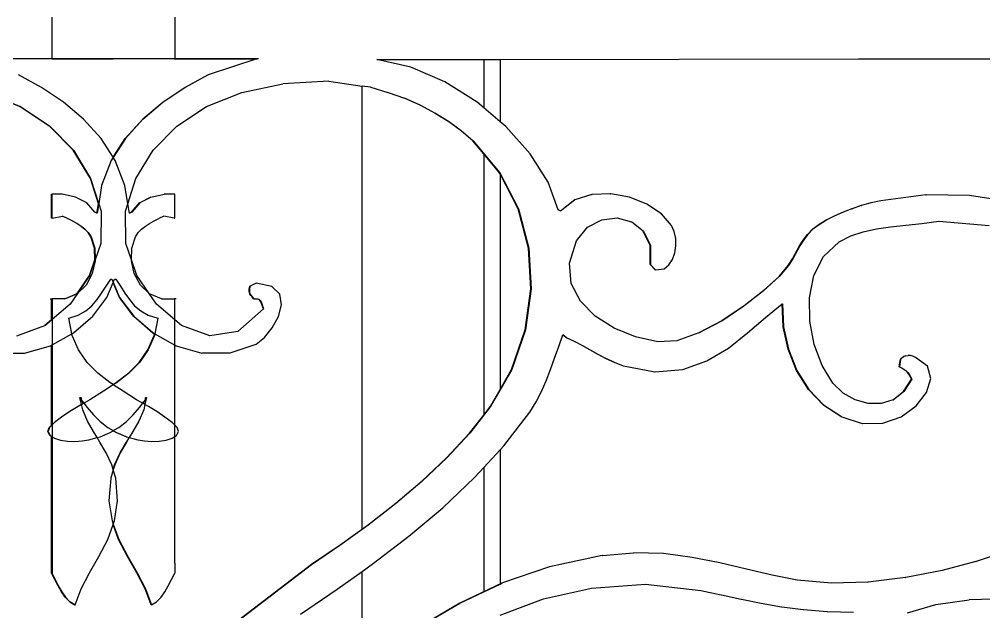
# Model space of a CAD drawing. Header units: inches. Extents: x 1397 to 20304, y -27267 to -746.
# Drawn here: x 3396.32 to 3415.73, y -9101.21 to -9089.3 of the extents above; entities that cross this region are included whole.
import ezdxf

# ---------------------------------------------------------------- set-up
doc = ezdxf.new("R2010")
doc.units = ezdxf.units.IN
doc.header["$LTSCALE"] = 17
doc.header["$MEASUREMENT"] = 0
doc.layers.add('OUTLINE', color=1, linetype='Continuous', lineweight=25)

# ---------------------------------------------------------------- blocks, each defined once
blk = doc.blocks.new('fddd')
for p, q in [((-501.996, -3265.049), (-501.996, -3264.215)), ((-499.529, -3264.215), (-499.529, -3265.049)), ((-503.692, -3265.045), (-502.011, -3265.049)), ((-502.011, -3265.055), (-503.66, -3265.055)), ((-502.011, -3265.049), (-502.011, -3265.055)), ((-501.996, -3265.049), (-502.011, -3265.049)), ((-501.996, -3265.055), (-502.011, -3265.055)), ((-501.996, -3265.055), (-501.996, -3265.049)), ((-501.996, -3265.049), (-500.77, -3265.052)), ((-501.996, -3265.055), (-500.77, -3265.052)), ((-499.543, -3265.055), (-501.996, -3265.055)), ((-500.77, -3265.052), (-499.529, -3265.049)), ((-499.543, -3265.055), (-500.77, -3265.052)), ((-499.543, -3265.055), (-499.529, -3265.055)), ((-499.529, -3265.049), (-497.848, -3265.045)), ((-499.529, -3265.049), (-499.529, -3265.055)), ((-499.529, -3265.055), (-497.88, -3265.055)), ((-497.88, -3265.055), (-498.86, -3265.376)), ((-497.88, -3265.055), (-497.875, -3265.055)), ((-497.875, -3265.055), (-497.848, -3265.045)), ((-497.848, -3265.045), (-497.843, -3265.045)), ((-495.462, -3265.065), (-493.313, -3265.063)), ((-494.777, -3265.217), (-495.462, -3265.065)), ((-493.313, -3265.063), (-493.313, -3266.037)), ((-493.313, -3265.063), (-492.984, -3265.063)), ((-492.984, -3265.063), (-485.774, -3265.055)), ((-492.984, -3265.063), (-492.984, -3266.317)), ((-485.774, -3265.055), (-475.927, -3265.045)), ((-485.774, -3265.055), (-475.93, -3265.055)), ((-494.095, -3265.513), (-494.777, -3265.217)), ((-502.215, -3265.627), (-502.676, -3265.376)), ((-499.325, -3265.627), (-498.864, -3265.376)), ((-498.86, -3265.376), (-499.321, -3265.627)), ((-498.864, -3265.376), (-498.86, -3265.376)), ((-501.772, -3265.922), (-502.215, -3265.627)), ((-499.768, -3265.922), (-499.325, -3265.627)), ((-499.321, -3265.627), (-499.764, -3265.922)), ((-499.325, -3265.627), (-499.321, -3265.627)), ((-498.182, -3265.729), (-497.358, -3265.555)), ((-496.429, -3265.501), (-497.358, -3265.555)), ((-496.429, -3265.501), (-495.762, -3265.6)), ((-495.762, -3274.515), (-495.762, -3265.6)), ((-495.591, -3265.625), (-495.762, -3265.6)), ((-495.591, -3265.625), (-495.586, -3265.625)), ((-495.586, -3265.625), (-495.242, -3265.727)), ((-493.447, -3265.924), (-494.095, -3265.513)), ((-502.645, -3266.014), (-503.358, -3265.729)), ((-503.353, -3265.729), (-502.64, -3266.014)), ((-498.895, -3266.014), (-498.182, -3265.729)), ((-495.242, -3265.727), (-495.237, -3265.727)), ((-495.237, -3265.727), (-494.909, -3265.847)), ((-494.909, -3265.847), (-494.904, -3265.847)), ((-494.593, -3265.986), (-494.909, -3265.847)), ((-494.904, -3265.847), (-494.588, -3265.986)), ((-502.048, -3266.404), (-502.645, -3266.014)), ((-502.64, -3266.014), (-502.645, -3266.014)), ((-502.64, -3266.014), (-502.043, -3266.404)), ((-501.364, -3266.265), (-501.772, -3265.922)), ((-500.176, -3266.265), (-499.768, -3265.922)), ((-499.764, -3265.922), (-500.171, -3266.265)), ((-499.768, -3265.922), (-499.764, -3265.922)), ((-499.492, -3266.404), (-498.895, -3266.014)), ((-494.593, -3265.986), (-494.588, -3265.986)), ((-494.296, -3266.143), (-494.593, -3265.986)), ((-494.588, -3265.986), (-494.291, -3266.143)), ((-493.313, -3266.037), (-493.447, -3265.924)), ((-492.984, -3266.317), (-493.313, -3266.037)), ((-494.019, -3266.315), (-494.296, -3266.143)), ((-494.296, -3266.143), (-494.291, -3266.143)), ((-494.291, -3266.143), (-494.014, -3266.315)), ((-501.574, -3266.889), (-502.048, -3266.404)), ((-502.043, -3266.404), (-502.048, -3266.404)), ((-502.043, -3266.404), (-501.569, -3266.889)), ((-501.01, -3266.657), (-501.364, -3266.265)), ((-500.53, -3266.657), (-500.176, -3266.265)), ((-500.171, -3266.265), (-500.525, -3266.657)), ((-500.176, -3266.265), (-500.171, -3266.265)), ((-499.966, -3266.889), (-499.492, -3266.404)), ((-494.019, -3266.315), (-494.014, -3266.315)), ((-493.764, -3266.502), (-494.019, -3266.315)), ((-494.014, -3266.315), (-493.759, -3266.502)), ((-492.865, -3266.417), (-492.984, -3266.317)), ((-492.378, -3266.964), (-492.865, -3266.417)), ((-493.764, -3266.502), (-493.759, -3266.502)), ((-493.533, -3266.704), (-493.764, -3266.502)), ((-493.759, -3266.502), (-493.528, -3266.704)), ((-500.77, -3267.033), (-501.01, -3266.657)), ((-500.77, -3267.033), (-500.53, -3266.657)), ((-500.525, -3266.657), (-500.768, -3267.037)), ((-500.53, -3266.657), (-500.525, -3266.657)), ((-493.533, -3266.704), (-493.528, -3266.704)), ((-493.313, -3266.966), (-493.533, -3266.704)), ((-493.528, -3266.704), (-492.99, -3267.346)), ((-501.229, -3267.461), (-501.574, -3266.889)), ((-501.569, -3266.889), (-501.574, -3266.889)), ((-501.569, -3266.889), (-501.224, -3267.461)), ((-500.311, -3267.461), (-499.966, -3266.889)), ((-493.313, -3266.966), (-493.313, -3272.217)), ((-492.995, -3267.346), (-493.313, -3266.966)), ((-492.019, -3267.533), (-492.378, -3266.964)), ((-500.808, -3267.101), (-501.003, -3267.6)), ((-500.768, -3267.037), (-500.808, -3267.101)), ((-500.768, -3267.037), (-500.77, -3267.033)), ((-500.727, -3267.101), (-500.768, -3267.037)), ((-500.532, -3267.6), (-500.727, -3267.101)), ((-492.995, -3267.346), (-492.99, -3267.346)), ((-492.984, -3267.367), (-492.995, -3267.346)), ((-492.99, -3267.346), (-492.616, -3268.073)), ((-492.984, -3267.367), (-492.984, -3271.704)), ((-492.621, -3268.073), (-492.984, -3267.367)), ((-501.066, -3267.967), (-501.229, -3267.461)), ((-501.224, -3267.461), (-501.229, -3267.461)), ((-501.224, -3267.461), (-501.065, -3267.957)), ((-500.474, -3267.967), (-500.311, -3267.461)), ((-491.817, -3268.093), (-492.019, -3267.533)), ((-502.011, -3267.774), (-501.996, -3267.774)), ((-502.011, -3268.257), (-502.011, -3267.774)), ((-501.794, -3267.777), (-501.996, -3267.774)), ((-501.996, -3268.255), (-501.996, -3267.774)), ((-501.526, -3267.832), (-501.794, -3267.777)), ((-501.003, -3267.6), (-501.061, -3267.967)), ((-500.474, -3267.967), (-500.532, -3267.6)), ((-500.009, -3267.832), (-499.746, -3267.777)), ((-499.742, -3267.777), (-499.746, -3267.777)), ((-499.543, -3267.774), (-499.742, -3267.777)), ((-499.529, -3267.774), (-499.543, -3267.774)), ((-499.529, -3268.257), (-499.529, -3267.774)), ((-491.139, -3267.78), (-491.481, -3267.891)), ((-491.139, -3267.78), (-491.134, -3267.78)), ((-490.762, -3267.767), (-491.134, -3267.78)), ((-490.762, -3267.767), (-490.757, -3267.767)), ((-490.379, -3267.837), (-490.757, -3267.767)), ((-484.416, -3267.788), (-485.32, -3267.907)), ((-484.416, -3267.788), (-484.411, -3267.788)), ((-483.536, -3267.803), (-484.411, -3267.788)), ((-501.301, -3267.949), (-501.526, -3267.832)), ((-501.141, -3268.135), (-501.301, -3267.949)), ((-501.096, -3268.154), (-501.066, -3267.967)), ((-501.061, -3267.967), (-501.091, -3268.155)), ((-501.066, -3267.967), (-501.065, -3267.957)), ((-501.065, -3267.957), (-501.061, -3267.967)), ((-501.061, -3267.967), (-501.014, -3268.114)), ((-500.521, -3268.114), (-500.474, -3267.967)), ((-500.444, -3268.154), (-500.474, -3267.967)), ((-500.399, -3268.135), (-500.239, -3267.949)), ((-500.234, -3267.949), (-500.394, -3268.135)), ((-500.239, -3267.949), (-500.014, -3267.832)), ((-500.234, -3267.949), (-500.239, -3267.949)), ((-500.009, -3267.832), (-500.234, -3267.949)), ((-500.009, -3267.832), (-500.014, -3267.832)), ((-491.771, -3268.113), (-491.485, -3267.891)), ((-491.481, -3267.891), (-491.768, -3268.114)), ((-491.485, -3267.891), (-491.481, -3267.891)), ((-490.03, -3267.976), (-490.379, -3267.837)), ((-489.739, -3268.17), (-490.03, -3267.976)), ((-485.523, -3267.952), (-485.711, -3268.006)), ((-485.523, -3267.952), (-485.518, -3267.952)), ((-485.325, -3267.907), (-485.518, -3267.952)), ((-485.325, -3267.907), (-485.32, -3267.907)), ((-482.713, -3267.933), (-483.536, -3267.803)), ((-501.096, -3268.154), (-501.141, -3268.135)), ((-501.091, -3268.155), (-501.096, -3268.154)), ((-501.014, -3268.114), (-501.017, -3268.765)), ((-500.518, -3268.765), (-500.521, -3268.114)), ((-500.444, -3268.154), (-500.399, -3268.135)), ((-500.394, -3268.135), (-500.444, -3268.155)), ((-500.444, -3268.155), (-500.444, -3268.154)), ((-500.394, -3268.135), (-500.399, -3268.135)), ((-492.411, -3268.859), (-492.621, -3268.073)), ((-492.621, -3268.073), (-492.616, -3268.073)), ((-492.616, -3268.073), (-492.406, -3268.859)), ((-491.771, -3268.113), (-491.817, -3268.093)), ((-491.768, -3268.114), (-491.771, -3268.113)), ((-489.536, -3268.404), (-489.739, -3268.17)), ((-486.256, -3268.212), (-486.084, -3268.136)), ((-486.079, -3268.136), (-486.251, -3268.212)), ((-486.084, -3268.136), (-486.079, -3268.136)), ((-485.904, -3268.067), (-486.079, -3268.136)), ((-485.904, -3268.067), (-485.899, -3268.067)), ((-485.716, -3268.006), (-485.899, -3268.067)), ((-485.716, -3268.006), (-485.711, -3268.006)), ((-501.996, -3268.255), (-502.011, -3268.257)), ((-501.996, -3268.255), (-501.789, -3268.218)), ((-501.69, -3268.265), (-501.789, -3268.218)), ((-501.789, -3268.218), (-501.786, -3268.218)), ((-501.786, -3268.218), (-501.685, -3268.265)), ((-501.593, -3268.312), (-501.69, -3268.265)), ((-501.69, -3268.265), (-501.685, -3268.265)), ((-501.685, -3268.265), (-501.588, -3268.312)), ((-501.593, -3268.312), (-501.588, -3268.312)), ((-501.502, -3268.362), (-501.593, -3268.312)), ((-501.588, -3268.312), (-501.497, -3268.362)), ((-501.418, -3268.416), (-501.502, -3268.362)), ((-501.502, -3268.362), (-501.497, -3268.362)), ((-501.497, -3268.362), (-501.413, -3268.416)), ((-500.122, -3268.416), (-500.038, -3268.362)), ((-500.038, -3268.362), (-499.947, -3268.312)), ((-499.947, -3268.312), (-499.85, -3268.265)), ((-499.749, -3268.218), (-499.85, -3268.265)), ((-499.543, -3268.255), (-499.749, -3268.218)), ((-499.543, -3268.255), (-499.529, -3268.257)), ((-491.225, -3268.441), (-490.939, -3268.289)), ((-490.939, -3268.289), (-490.63, -3268.254)), ((-490.63, -3268.254), (-490.341, -3268.332)), ((-490.341, -3268.332), (-490.336, -3268.332)), ((-490.104, -3268.518), (-490.341, -3268.332)), ((-490.336, -3268.332), (-490.099, -3268.518)), ((-486.565, -3268.384), (-486.416, -3268.294)), ((-486.412, -3268.294), (-486.56, -3268.384)), ((-486.416, -3268.294), (-486.256, -3268.212)), ((-486.416, -3268.294), (-486.412, -3268.294)), ((-486.251, -3268.212), (-486.412, -3268.294)), ((-486.256, -3268.212), (-486.251, -3268.212)), ((-484.822, -3268.398), (-484.498, -3268.364)), ((-484.498, -3268.364), (-484.155, -3268.321)), ((-484.155, -3268.321), (-483.143, -3268.404)), ((-501.418, -3268.416), (-501.413, -3268.416)), ((-501.342, -3268.477), (-501.418, -3268.416)), ((-501.413, -3268.416), (-501.337, -3268.477)), ((-501.342, -3268.477), (-501.337, -3268.477)), ((-501.275, -3268.549), (-501.342, -3268.477)), ((-501.337, -3268.477), (-501.271, -3268.549)), ((-501.275, -3268.549), (-501.271, -3268.549)), ((-501.22, -3268.632), (-501.275, -3268.549)), ((-501.271, -3268.549), (-501.215, -3268.632)), ((-500.32, -3268.632), (-500.264, -3268.549)), ((-500.264, -3268.549), (-500.198, -3268.477)), ((-500.198, -3268.477), (-500.122, -3268.416)), ((-491.445, -3268.715), (-491.225, -3268.441)), ((-490.104, -3268.518), (-490.099, -3268.518)), ((-489.964, -3268.806), (-490.104, -3268.518)), ((-490.099, -3268.518), (-489.96, -3268.806)), ((-489.48, -3268.529), (-489.536, -3268.404)), ((-489.449, -3268.669), (-489.48, -3268.529)), ((-486.797, -3268.586), (-486.694, -3268.481)), ((-486.689, -3268.481), (-486.792, -3268.586)), ((-486.694, -3268.481), (-486.565, -3268.384)), ((-486.694, -3268.481), (-486.689, -3268.481)), ((-486.56, -3268.384), (-486.689, -3268.481)), ((-486.565, -3268.384), (-486.56, -3268.384)), ((-485.929, -3268.615), (-485.678, -3268.53)), ((-485.678, -3268.53), (-485.41, -3268.471)), ((-485.41, -3268.471), (-485.125, -3268.43)), ((-485.125, -3268.43), (-484.822, -3268.398)), ((-501.143, -3268.862), (-501.22, -3268.632)), ((-501.22, -3268.632), (-501.215, -3268.632)), ((-501.215, -3268.632), (-501.138, -3268.862)), ((-500.397, -3268.862), (-500.32, -3268.632)), ((-491.588, -3269.164), (-491.445, -3268.715)), ((-489.445, -3268.815), (-489.449, -3268.669)), ((-486.956, -3268.816), (-486.882, -3268.698)), ((-486.877, -3268.698), (-486.951, -3268.816)), ((-486.882, -3268.698), (-486.797, -3268.586)), ((-486.882, -3268.698), (-486.877, -3268.698)), ((-486.792, -3268.586), (-486.877, -3268.698)), ((-486.797, -3268.586), (-486.792, -3268.586)), ((-486.476, -3269.029), (-486.163, -3268.736)), ((-486.163, -3268.736), (-485.929, -3268.615)), ((-501.143, -3268.862), (-501.138, -3268.862)), ((-501.136, -3269.094), (-501.143, -3268.862)), ((-501.138, -3268.862), (-501.132, -3269.081)), ((-501.017, -3268.765), (-501.131, -3269.094)), ((-500.404, -3269.094), (-500.518, -3268.765)), ((-500.404, -3269.094), (-500.397, -3268.862)), ((-492.411, -3268.859), (-492.406, -3268.859)), ((-492.363, -3269.678), (-492.411, -3268.859)), ((-492.406, -3268.859), (-492.358, -3269.678)), ((-489.964, -3268.806), (-489.96, -3268.806)), ((-489.962, -3269.192), (-489.964, -3268.806)), ((-489.96, -3268.806), (-489.957, -3269.192)), ((-489.466, -3268.957), (-489.445, -3268.815)), ((-487.1, -3269.074), (-486.956, -3268.816)), ((-486.951, -3268.816), (-487.095, -3269.074)), ((-486.956, -3268.816), (-486.951, -3268.816)), ((-501.247, -3269.414), (-501.136, -3269.094)), ((-501.136, -3269.107), (-501.243, -3269.414)), ((-501.131, -3269.117), (-501.19, -3269.372)), ((-501.136, -3269.094), (-501.132, -3269.081)), ((-501.136, -3269.107), (-501.136, -3269.094)), ((-501.131, -3269.094), (-501.136, -3269.107)), ((-501.132, -3269.081), (-501.131, -3269.094)), ((-501.131, -3269.094), (-501.131, -3269.117)), ((-500.404, -3269.117), (-500.404, -3269.094)), ((-500.293, -3269.414), (-500.404, -3269.094)), ((-500.345, -3269.372), (-500.404, -3269.117)), ((-489.585, -3269.197), (-489.512, -3269.088)), ((-489.512, -3269.088), (-489.466, -3268.957)), ((-487.185, -3269.213), (-487.1, -3269.074)), ((-487.095, -3269.074), (-487.18, -3269.213)), ((-487.1, -3269.074), (-487.095, -3269.074)), ((-486.671, -3269.414), (-486.476, -3269.029)), ((-491.551, -3269.569), (-491.588, -3269.164)), ((-489.962, -3269.192), (-489.957, -3269.192)), ((-489.863, -3269.296), (-489.962, -3269.192)), ((-489.957, -3269.192), (-489.858, -3269.296)), ((-489.863, -3269.296), (-489.858, -3269.296)), ((-489.858, -3269.296), (-489.685, -3269.275)), ((-489.685, -3269.275), (-489.585, -3269.197)), ((-487.371, -3269.431), (-487.185, -3269.213)), ((-487.18, -3269.213), (-487.366, -3269.431)), ((-487.185, -3269.213), (-487.18, -3269.213)), ((-501.492, -3269.77), (-501.247, -3269.414)), ((-501.243, -3269.414), (-501.477, -3269.756)), ((-501.19, -3269.372), (-501.313, -3269.602)), ((-501.243, -3269.414), (-501.247, -3269.414)), ((-500.914, -3269.626), (-500.819, -3269.483)), ((-500.819, -3269.483), (-500.794, -3269.483)), ((-500.794, -3269.483), (-500.768, -3269.546)), ((-500.768, -3269.546), (-500.741, -3269.483)), ((-500.741, -3269.483), (-500.717, -3269.483)), ((-500.717, -3269.483), (-500.622, -3269.626)), ((-500.222, -3269.602), (-500.345, -3269.372)), ((-500.048, -3269.77), (-500.293, -3269.414)), ((-487.68, -3269.714), (-487.371, -3269.431)), ((-487.366, -3269.431), (-487.676, -3269.714)), ((-487.371, -3269.431), (-487.366, -3269.431)), ((-486.759, -3269.859), (-486.671, -3269.414)), ((-501.313, -3269.602), (-501.487, -3269.77)), ((-501.002, -3269.765), (-500.914, -3269.626)), ((-500.895, -3269.853), (-500.77, -3269.552)), ((-500.77, -3269.552), (-500.768, -3269.546)), ((-500.645, -3269.853), (-500.77, -3269.552)), ((-500.768, -3269.546), (-500.641, -3269.853)), ((-500.622, -3269.626), (-500.533, -3269.765)), ((-500.048, -3269.77), (-500.222, -3269.602)), ((-498.034, -3269.721), (-498.031, -3269.68)), ((-498.029, -3269.755), (-498.034, -3269.721)), ((-498.034, -3269.721), (-498.029, -3269.721)), ((-498.031, -3269.68), (-498.021, -3269.628)), ((-498.031, -3269.68), (-498.026, -3269.68)), ((-498.026, -3269.68), (-498.029, -3269.721)), ((-498.029, -3269.721), (-498.024, -3269.755)), ((-498.016, -3269.628), (-498.026, -3269.68)), ((-498.021, -3269.628), (-497.897, -3269.566)), ((-498.021, -3269.628), (-498.016, -3269.628)), ((-497.894, -3269.566), (-498.016, -3269.628)), ((-497.897, -3269.566), (-497.894, -3269.566)), ((-497.894, -3269.566), (-497.892, -3269.566)), ((-497.577, -3269.634), (-497.892, -3269.566)), ((-497.417, -3269.789), (-497.577, -3269.634)), ((-492.477, -3270.501), (-492.363, -3269.678)), ((-492.358, -3269.678), (-492.472, -3270.501)), ((-492.363, -3269.678), (-492.358, -3269.678)), ((-491.367, -3269.925), (-491.551, -3269.569)), ((-488.077, -3270.024), (-487.68, -3269.714)), ((-487.676, -3269.714), (-488.072, -3270.024)), ((-487.68, -3269.714), (-487.676, -3269.714)), ((-502.038, -3269.877), (-502.034, -3269.877)), ((-502.034, -3269.877), (-502.011, -3269.877)), ((-502.011, -3269.877), (-501.996, -3269.877)), ((-502.011, -3270.301), (-502.011, -3269.877)), ((-501.996, -3269.877), (-501.997, -3270.288)), ((-501.742, -3269.88), (-501.996, -3269.877)), ((-501.742, -3269.88), (-501.501, -3269.78)), ((-501.738, -3269.88), (-501.742, -3269.88)), ((-501.499, -3269.78), (-501.738, -3269.88)), ((-501.487, -3269.77), (-501.636, -3269.989)), ((-501.501, -3269.78), (-501.492, -3269.77)), ((-501.501, -3269.78), (-501.499, -3269.78)), ((-501.499, -3269.78), (-501.496, -3269.78)), ((-501.487, -3269.77), (-501.496, -3269.78)), ((-501.496, -3269.78), (-501.492, -3269.77)), ((-501.492, -3269.77), (-501.477, -3269.756)), ((-501.477, -3269.756), (-501.487, -3269.77)), ((-501.196, -3270.018), (-501.093, -3269.897)), ((-501.178, -3270.226), (-500.895, -3269.853)), ((-501.093, -3269.897), (-501.002, -3269.765)), ((-500.645, -3269.853), (-500.641, -3269.853)), ((-500.362, -3270.226), (-500.645, -3269.853)), ((-500.641, -3269.853), (-500.357, -3270.226)), ((-500.533, -3269.765), (-500.442, -3269.897)), ((-500.442, -3269.897), (-500.339, -3270.018)), ((-500.039, -3269.78), (-500.048, -3269.77)), ((-499.899, -3269.989), (-500.048, -3269.77)), ((-499.798, -3269.88), (-500.039, -3269.78)), ((-499.798, -3269.88), (-499.543, -3269.877)), ((-499.529, -3269.877), (-499.543, -3269.877)), ((-499.506, -3269.877), (-499.529, -3269.877)), ((-499.529, -3270.301), (-499.529, -3269.877)), ((-499.502, -3269.877), (-499.506, -3269.877)), ((-498.018, -3269.785), (-498.029, -3269.755)), ((-498.029, -3269.755), (-498.024, -3269.755)), ((-498.024, -3269.755), (-498.013, -3269.785)), ((-498.018, -3269.785), (-498.013, -3269.785)), ((-498, -3269.813), (-498.018, -3269.785)), ((-498.013, -3269.785), (-497.995, -3269.813)), ((-498, -3269.813), (-497.995, -3269.813)), ((-497.976, -3269.843), (-498, -3269.813)), ((-497.995, -3269.813), (-497.972, -3269.843)), ((-497.976, -3269.843), (-497.972, -3269.843)), ((-497.947, -3269.877), (-497.976, -3269.843)), ((-497.972, -3269.843), (-497.942, -3269.877)), ((-497.947, -3269.877), (-497.942, -3269.877)), ((-497.942, -3269.877), (-497.903, -3269.88)), ((-497.903, -3269.88), (-497.898, -3269.88)), ((-497.898, -3269.88), (-497.873, -3269.882)), ((-497.873, -3269.882), (-497.868, -3269.882)), ((-497.868, -3269.882), (-497.853, -3269.885)), ((-497.853, -3269.885), (-497.848, -3269.885)), ((-497.848, -3269.885), (-497.84, -3269.89)), ((-497.829, -3269.9), (-497.84, -3269.89)), ((-497.84, -3269.89), (-497.835, -3269.89)), ((-497.835, -3269.89), (-497.824, -3269.9)), ((-497.816, -3269.915), (-497.829, -3269.9)), ((-497.829, -3269.9), (-497.824, -3269.9)), ((-497.824, -3269.9), (-497.812, -3269.915)), ((-497.816, -3269.915), (-497.812, -3269.915)), ((-497.798, -3269.939), (-497.816, -3269.915)), ((-497.812, -3269.915), (-497.793, -3269.939)), ((-497.382, -3269.999), (-497.417, -3269.789)), ((-491.069, -3270.226), (-491.367, -3269.925)), ((-486.753, -3270.332), (-486.759, -3269.859)), ((-501.636, -3269.989), (-501.997, -3270.293)), ((-501.319, -3270.123), (-501.196, -3270.018)), ((-500.339, -3270.018), (-500.216, -3270.123)), ((-499.529, -3270.301), (-499.899, -3269.989)), ((-498.264, -3270.537), (-497.748, -3270.084)), ((-497.744, -3270.084), (-498.259, -3270.537)), ((-497.798, -3269.939), (-497.793, -3269.939)), ((-497.748, -3270.084), (-497.798, -3269.939)), ((-497.793, -3269.939), (-497.744, -3270.084)), ((-497.748, -3270.084), (-497.744, -3270.084)), ((-497.443, -3270.235), (-497.382, -3269.999)), ((-488.524, -3270.321), (-488.077, -3270.024)), ((-488.072, -3270.024), (-488.52, -3270.321)), ((-488.077, -3270.024), (-488.072, -3270.024)), ((-487.644, -3270.254), (-487.309, -3269.984)), ((-487.309, -3269.984), (-487.304, -3269.98)), ((-487.286, -3270.442), (-487.309, -3269.984)), ((-487.304, -3269.98), (-487.282, -3270.442)), ((-502.148, -3270.416), (-502.011, -3270.301)), ((-502.011, -3270.305), (-502.143, -3270.416)), ((-502.011, -3270.301), (-501.997, -3270.288)), ((-501.997, -3270.293), (-502.011, -3270.305)), ((-502.011, -3270.305), (-502.011, -3270.301)), ((-501.997, -3270.288), (-501.997, -3270.293)), ((-501.997, -3270.293), (-501.997, -3270.805)), ((-501.662, -3270.271), (-501.471, -3270.208)), ((-501.602, -3270.583), (-501.662, -3270.271)), ((-501.566, -3270.563), (-501.178, -3270.226)), ((-501.471, -3270.208), (-501.319, -3270.123)), ((-499.974, -3270.563), (-500.362, -3270.226)), ((-500.362, -3270.226), (-500.357, -3270.226)), ((-500.357, -3270.226), (-499.969, -3270.563)), ((-500.216, -3270.123), (-500.064, -3270.208)), ((-500.064, -3270.208), (-499.873, -3270.271)), ((-499.873, -3270.271), (-499.933, -3270.583)), ((-499.392, -3270.416), (-499.529, -3270.301)), ((-499.529, -3270.811), (-499.529, -3270.301)), ((-497.568, -3270.466), (-497.443, -3270.235)), ((-490.688, -3270.467), (-491.069, -3270.226)), ((-488.002, -3270.564), (-487.644, -3270.254)), ((-502.708, -3270.623), (-502.148, -3270.416)), ((-502.143, -3270.416), (-502.148, -3270.416)), ((-498.827, -3270.623), (-499.392, -3270.416)), ((-497.728, -3270.66), (-497.568, -3270.466)), ((-492.752, -3271.302), (-492.477, -3270.501)), ((-492.472, -3270.501), (-492.747, -3271.302)), ((-492.477, -3270.501), (-492.472, -3270.501)), ((-490.257, -3270.643), (-490.688, -3270.467)), ((-488.987, -3270.567), (-488.524, -3270.321)), ((-488.52, -3270.321), (-488.982, -3270.567)), ((-488.524, -3270.321), (-488.52, -3270.321)), ((-487.286, -3270.442), (-487.282, -3270.442)), ((-487.187, -3270.895), (-487.286, -3270.442)), ((-487.282, -3270.442), (-487.183, -3270.895)), ((-486.665, -3270.797), (-486.753, -3270.332)), ((-501.997, -3270.805), (-501.602, -3270.583)), ((-501.602, -3270.583), (-501.566, -3270.563)), ((-501.596, -3270.616), (-501.602, -3270.583)), ((-501.47, -3270.909), (-501.596, -3270.616)), ((-500.07, -3270.909), (-499.944, -3270.616)), ((-499.939, -3270.616), (-500.065, -3270.909)), ((-499.974, -3270.563), (-499.969, -3270.563)), ((-499.937, -3270.583), (-499.974, -3270.563)), ((-499.969, -3270.563), (-499.937, -3270.581)), ((-499.944, -3270.616), (-499.937, -3270.583)), ((-499.939, -3270.616), (-499.944, -3270.616)), ((-499.933, -3270.586), (-499.939, -3270.616)), ((-499.937, -3270.583), (-499.937, -3270.581)), ((-499.937, -3270.581), (-499.933, -3270.583)), ((-499.933, -3270.586), (-499.937, -3270.583)), ((-499.933, -3270.583), (-499.933, -3270.586)), ((-499.933, -3270.583), (-499.529, -3270.811)), ((-498.264, -3270.537), (-498.827, -3270.623)), ((-498.264, -3270.537), (-498.259, -3270.537)), ((-497.892, -3270.789), (-497.728, -3270.66)), ((-491.805, -3270.84), (-491.719, -3270.606)), ((-491.719, -3270.606), (-491.718, -3270.603)), ((-491.648, -3270.665), (-491.719, -3270.606)), ((-491.718, -3270.603), (-491.644, -3270.665)), ((-491.648, -3270.665), (-491.644, -3270.665)), ((-491.488, -3270.737), (-491.648, -3270.665)), ((-491.644, -3270.665), (-491.483, -3270.737)), ((-489.809, -3270.748), (-490.257, -3270.643)), ((-488.987, -3270.567), (-489.424, -3270.722)), ((-488.987, -3270.567), (-488.982, -3270.567)), ((-488.39, -3270.87), (-488.002, -3270.564)), ((-502.551, -3270.976), (-502.032, -3270.825)), ((-502.032, -3270.825), (-502.011, -3270.813)), ((-502.012, -3272.424), (-502.011, -3270.813)), ((-502.011, -3270.813), (-501.997, -3270.805)), ((-501.997, -3270.805), (-501.997, -3272.409)), ((-499.529, -3270.813), (-499.529, -3270.811)), ((-499.529, -3270.811), (-499.503, -3270.825)), ((-499.508, -3270.825), (-499.529, -3270.813)), ((-499.528, -3272.424), (-499.529, -3270.813)), ((-499.508, -3270.825), (-499.503, -3270.825)), ((-499.503, -3270.825), (-498.989, -3270.976)), ((-498.439, -3270.976), (-497.892, -3270.789)), ((-491.887, -3271.074), (-491.805, -3270.84)), ((-491.488, -3270.737), (-491.483, -3270.737)), ((-491.332, -3270.819), (-491.488, -3270.737)), ((-491.483, -3270.737), (-491.327, -3270.819)), ((-491.332, -3270.819), (-491.327, -3270.819)), ((-491.021, -3270.993), (-491.332, -3270.819)), ((-491.327, -3270.819), (-491.016, -3270.993)), ((-489.429, -3270.722), (-489.809, -3270.748)), ((-489.429, -3270.722), (-489.424, -3270.722)), ((-488.822, -3271.13), (-488.39, -3270.87)), ((-487.187, -3270.895), (-487.183, -3270.895)), ((-487.016, -3271.321), (-487.187, -3270.895)), ((-487.183, -3270.895), (-487.011, -3271.321)), ((-486.505, -3271.224), (-486.665, -3270.797)), ((-503.101, -3270.976), (-502.551, -3270.976)), ((-501.294, -3271.158), (-501.47, -3270.909)), ((-500.246, -3271.158), (-500.07, -3270.909)), ((-500.065, -3270.909), (-500.241, -3271.158)), ((-500.065, -3270.909), (-500.07, -3270.909)), ((-498.439, -3270.976), (-498.989, -3270.976)), ((-491.969, -3271.303), (-491.887, -3271.074)), ((-491.021, -3270.993), (-491.016, -3270.993)), ((-490.859, -3271.078), (-491.021, -3270.993)), ((-491.016, -3270.993), (-490.855, -3271.078)), ((-490.859, -3271.078), (-490.855, -3271.078)), ((-490.689, -3271.157), (-490.859, -3271.078)), ((-490.855, -3271.078), (-490.685, -3271.157)), ((-484.928, -3271.1), (-484.898, -3271.065)), ((-484.893, -3271.065), (-484.924, -3271.1)), ((-484.898, -3271.065), (-484.862, -3271.039)), ((-484.898, -3271.065), (-484.893, -3271.065)), ((-484.857, -3271.039), (-484.893, -3271.065)), ((-484.862, -3271.039), (-484.857, -3271.039)), ((-484.82, -3271.024), (-484.857, -3271.039)), ((-484.82, -3271.024), (-484.816, -3271.024)), ((-484.816, -3271.024), (-484.775, -3271.019)), ((-484.775, -3271.019), (-484.773, -3271.019)), ((-484.771, -3271.019), (-484.773, -3271.019)), ((-484.723, -3271.023), (-484.771, -3271.019)), ((-484.675, -3271.036), (-484.723, -3271.023)), ((-484.626, -3271.059), (-484.675, -3271.036)), ((-484.383, -3271.236), (-484.626, -3271.059)), ((-501.078, -3271.373), (-501.294, -3271.158)), ((-500.461, -3271.373), (-500.246, -3271.158)), ((-500.241, -3271.158), (-500.457, -3271.373)), ((-500.241, -3271.158), (-500.246, -3271.158)), ((-490.689, -3271.157), (-490.685, -3271.157)), ((-490.685, -3271.157), (-490.508, -3271.225)), ((-490.508, -3271.225), (-490.503, -3271.225)), ((-490.503, -3271.225), (-489.87, -3271.349)), ((-489.309, -3271.304), (-488.822, -3271.13)), ((-486.287, -3271.577), (-486.505, -3271.224)), ((-484.953, -3271.245), (-484.928, -3271.1)), ((-484.953, -3271.245), (-484.948, -3271.245)), ((-484.9, -3271.275), (-484.953, -3271.245)), ((-484.924, -3271.1), (-484.948, -3271.245)), ((-484.948, -3271.245), (-484.895, -3271.275)), ((-484.928, -3271.1), (-484.924, -3271.1)), ((-484.9, -3271.275), (-484.895, -3271.275)), ((-484.856, -3271.302), (-484.9, -3271.275)), ((-484.895, -3271.275), (-484.851, -3271.302)), ((-484.387, -3271.238), (-484.387, -3271.239)), ((-484.318, -3271.484), (-484.383, -3271.236)), ((-500.834, -3271.564), (-501.078, -3271.373)), ((-500.706, -3271.564), (-500.461, -3271.373)), ((-500.457, -3271.373), (-500.702, -3271.564)), ((-500.457, -3271.373), (-500.461, -3271.373)), ((-492.747, -3271.302), (-493.181, -3272.054)), ((-492.984, -3271.704), (-492.752, -3271.302)), ((-492.752, -3271.302), (-492.747, -3271.302)), ((-492.056, -3271.527), (-491.969, -3271.303)), ((-489.867, -3271.349), (-489.87, -3271.349)), ((-489.867, -3271.349), (-489.865, -3271.349)), ((-489.865, -3271.349), (-489.309, -3271.304)), ((-487.016, -3271.321), (-487.011, -3271.321)), ((-486.777, -3271.701), (-487.016, -3271.321)), ((-487.011, -3271.321), (-486.773, -3271.701)), ((-484.856, -3271.302), (-484.851, -3271.302)), ((-484.818, -3271.33), (-484.856, -3271.302)), ((-484.851, -3271.302), (-484.813, -3271.33)), ((-484.818, -3271.33), (-484.813, -3271.33)), ((-484.786, -3271.36), (-484.818, -3271.33)), ((-484.813, -3271.33), (-484.781, -3271.36)), ((-484.786, -3271.36), (-484.781, -3271.36)), ((-484.758, -3271.396), (-484.786, -3271.36)), ((-484.781, -3271.36), (-484.753, -3271.396)), ((-484.758, -3271.396), (-484.753, -3271.396)), ((-484.731, -3271.44), (-484.758, -3271.396)), ((-484.753, -3271.396), (-484.727, -3271.44)), ((-484.731, -3271.44), (-484.727, -3271.44)), ((-484.705, -3271.494), (-484.731, -3271.44)), ((-484.727, -3271.44), (-484.7, -3271.494)), ((-500.768, -3271.608), (-500.965, -3271.739)), ((-500.77, -3271.606), (-500.834, -3271.564)), ((-500.77, -3271.606), (-500.706, -3271.564)), ((-500.768, -3271.608), (-500.77, -3271.606)), ((-500.702, -3271.564), (-500.768, -3271.608)), ((-500.57, -3271.739), (-500.768, -3271.608)), ((-500.702, -3271.564), (-500.706, -3271.564)), ((-492.151, -3271.745), (-492.056, -3271.527)), ((-486.082, -3271.776), (-486.287, -3271.577)), ((-484.863, -3271.747), (-484.705, -3271.494)), ((-484.7, -3271.494), (-484.858, -3271.747)), ((-484.705, -3271.494), (-484.7, -3271.494)), ((-484.403, -3271.762), (-484.318, -3271.484)), ((-500.965, -3271.739), (-501.237, -3271.909)), ((-500.298, -3271.909), (-500.57, -3271.739)), ((-493.186, -3272.054), (-492.984, -3271.704)), ((-492.26, -3271.955), (-492.151, -3271.745)), ((-486.777, -3271.701), (-486.773, -3271.701)), ((-486.475, -3272.018), (-486.777, -3271.701)), ((-486.773, -3271.701), (-486.47, -3272.018)), ((-485.84, -3271.915), (-486.082, -3271.776)), ((-485.073, -3271.909), (-484.863, -3271.747)), ((-484.858, -3271.747), (-485.069, -3271.909)), ((-484.863, -3271.747), (-484.858, -3271.747)), ((-484.61, -3272.031), (-484.403, -3271.762)), ((-501.474, -3272.048), (-501.641, -3272.149)), ((-501.405, -3272.008), (-501.474, -3272.048)), ((-501.406, -3272.005), (-501.438, -3271.868)), ((-501.438, -3271.868), (-501.418, -3271.868)), ((-501.418, -3271.909), (-501.418, -3271.868)), ((-501.418, -3271.868), (-501.414, -3271.868)), ((-501.418, -3271.909), (-501.414, -3271.909)), ((-501.364, -3271.981), (-501.418, -3271.909)), ((-501.414, -3271.868), (-501.414, -3271.909)), ((-501.414, -3271.909), (-501.36, -3271.979)), ((-501.406, -3272.005), (-501.364, -3271.981)), ((-501.405, -3272.008), (-501.406, -3272.005)), ((-501.362, -3271.982), (-501.405, -3272.008)), ((-501.38, -3272.115), (-501.405, -3272.008)), ((-501.364, -3271.981), (-501.36, -3271.979)), ((-501.362, -3271.982), (-501.364, -3271.981)), ((-501.359, -3271.981), (-501.362, -3271.982)), ((-501.36, -3271.979), (-501.359, -3271.981)), ((-501.332, -3271.965), (-501.359, -3271.981)), ((-501.359, -3271.981), (-501.292, -3272.067)), ((-501.237, -3271.909), (-501.332, -3271.965)), ((-500.203, -3271.965), (-500.298, -3271.909)), ((-500.243, -3272.067), (-500.176, -3271.981)), ((-500.176, -3271.981), (-500.203, -3271.965)), ((-500.176, -3271.981), (-500.121, -3271.909)), ((-500.134, -3272.005), (-500.176, -3271.981)), ((-500.13, -3272.008), (-500.155, -3272.115)), ((-500.134, -3272.005), (-500.101, -3271.868)), ((-500.13, -3272.008), (-500.134, -3272.005)), ((-500.097, -3271.868), (-500.13, -3272.008)), ((-500.061, -3272.048), (-500.13, -3272.008)), ((-500.121, -3271.909), (-500.121, -3271.868)), ((-500.121, -3271.868), (-500.101, -3271.868)), ((-500.101, -3271.868), (-500.097, -3271.868)), ((-499.894, -3272.149), (-500.061, -3272.048)), ((-493.181, -3272.054), (-493.594, -3272.581)), ((-493.313, -3272.217), (-493.186, -3272.054)), ((-493.186, -3272.054), (-493.181, -3272.054)), ((-492.387, -3272.158), (-492.26, -3271.955)), ((-486.475, -3272.018), (-486.47, -3272.018)), ((-486.113, -3272.252), (-486.475, -3272.018)), ((-486.47, -3272.018), (-486.109, -3272.252)), ((-485.578, -3271.987), (-485.84, -3271.915)), ((-485.315, -3271.987), (-485.578, -3271.987)), ((-485.073, -3271.909), (-485.315, -3271.987)), ((-485.073, -3271.909), (-485.069, -3271.909)), ((-484.913, -3272.251), (-484.61, -3272.031)), ((-501.641, -3272.149), (-501.808, -3272.259)), ((-501.284, -3272.34), (-501.38, -3272.115)), ((-501.292, -3272.067), (-501.166, -3272.214)), ((-501.166, -3272.214), (-501.03, -3272.348)), ((-500.505, -3272.348), (-500.369, -3272.214)), ((-500.369, -3272.214), (-500.243, -3272.067)), ((-500.155, -3272.115), (-500.251, -3272.34)), ((-499.727, -3272.259), (-499.894, -3272.149)), ((-493.599, -3272.581), (-493.313, -3272.217)), ((-492.911, -3272.837), (-492.387, -3272.158)), ((-486.113, -3272.252), (-486.109, -3272.252)), ((-486.109, -3272.252), (-485.697, -3272.386)), ((-485.283, -3272.383), (-484.913, -3272.251)), ((-502.056, -3272.47), (-502.012, -3272.424)), ((-502.012, -3272.429), (-502.052, -3272.47)), ((-502.012, -3272.424), (-501.997, -3272.409)), ((-501.998, -3272.414), (-502.012, -3272.429)), ((-502.012, -3272.429), (-502.012, -3272.424)), ((-501.953, -3272.369), (-501.998, -3272.414)), ((-501.997, -3272.409), (-501.998, -3272.414)), ((-501.998, -3272.414), (-501.998, -3272.654)), ((-501.808, -3272.259), (-501.953, -3272.369)), ((-501.164, -3272.552), (-501.284, -3272.34)), ((-501.03, -3272.348), (-500.878, -3272.467)), ((-500.657, -3272.467), (-500.505, -3272.348)), ((-500.251, -3272.34), (-500.371, -3272.552)), ((-499.582, -3272.369), (-499.727, -3272.259)), ((-499.528, -3272.424), (-499.582, -3272.369)), ((-499.483, -3272.47), (-499.528, -3272.424)), ((-499.528, -3272.648), (-499.528, -3272.424)), ((-485.697, -3272.386), (-485.692, -3272.386)), ((-485.692, -3272.386), (-485.283, -3272.383)), ((-502.085, -3272.552), (-502.056, -3272.47)), ((-502.08, -3272.552), (-502.085, -3272.552)), ((-502.042, -3272.629), (-502.085, -3272.552)), ((-502.052, -3272.47), (-502.08, -3272.552)), ((-502.08, -3272.552), (-502.037, -3272.629)), ((-502.052, -3272.47), (-502.056, -3272.47)), ((-502.037, -3272.629), (-502.042, -3272.629)), ((-502.012, -3272.648), (-502.042, -3272.629)), ((-502.037, -3272.629), (-502.012, -3272.645)), ((-501.091, -3272.67), (-501.164, -3272.552)), ((-501.03, -3272.654), (-500.83, -3272.569)), ((-500.878, -3272.467), (-500.768, -3272.532)), ((-500.83, -3272.569), (-500.77, -3272.534)), ((-500.77, -3272.534), (-500.768, -3272.532)), ((-500.71, -3272.569), (-500.77, -3272.534)), ((-500.768, -3272.532), (-500.657, -3272.467)), ((-500.768, -3272.532), (-500.705, -3272.569)), ((-500.71, -3272.569), (-500.705, -3272.569)), ((-500.51, -3272.654), (-500.71, -3272.569)), ((-500.705, -3272.569), (-500.505, -3272.654)), ((-500.371, -3272.552), (-500.445, -3272.672)), ((-499.528, -3272.648), (-499.498, -3272.629)), ((-499.498, -3272.629), (-499.455, -3272.552)), ((-499.455, -3272.552), (-499.483, -3272.47)), ((-494.059, -3273.079), (-493.599, -3272.581)), ((-493.594, -3272.581), (-494.054, -3273.079)), ((-493.599, -3272.581), (-493.594, -3272.581)), ((-502.012, -3272.648), (-502.012, -3272.645)), ((-502.012, -3272.645), (-501.998, -3272.654)), ((-501.997, -3272.658), (-502.012, -3272.648)), ((-502.012, -3275.194), (-502.012, -3272.648)), ((-501.997, -3272.658), (-501.999, -3275.389)), ((-501.998, -3272.654), (-501.949, -3272.685)), ((-501.998, -3272.654), (-501.997, -3272.658)), ((-501.949, -3272.685), (-501.829, -3272.723)), ((-501.829, -3272.723), (-501.689, -3272.743)), ((-501.689, -3272.743), (-501.54, -3272.747)), ((-501.54, -3272.747), (-501.394, -3272.738)), ((-501.394, -3272.738), (-501.262, -3272.718)), ((-501.262, -3272.718), (-501.091, -3272.67)), ((-501.091, -3272.67), (-501.03, -3272.654)), ((-501.035, -3272.762), (-501.091, -3272.67)), ((-500.908, -3272.98), (-501.035, -3272.762)), ((-500.632, -3272.98), (-500.505, -3272.762)), ((-500.5, -3272.762), (-500.627, -3272.98)), ((-500.51, -3272.654), (-500.505, -3272.654)), ((-500.505, -3272.654), (-500.448, -3272.669)), ((-500.505, -3272.762), (-500.448, -3272.669)), ((-500.5, -3272.762), (-500.505, -3272.762)), ((-500.445, -3272.672), (-500.5, -3272.762)), ((-500.445, -3272.672), (-500.448, -3272.669)), ((-500.445, -3272.672), (-500.273, -3272.718)), ((-500.273, -3272.718), (-500.142, -3272.738)), ((-500.142, -3272.738), (-499.995, -3272.747)), ((-499.995, -3272.747), (-499.846, -3272.743)), ((-499.846, -3272.743), (-499.706, -3272.723)), ((-499.706, -3272.723), (-499.586, -3272.685)), ((-499.586, -3272.685), (-499.528, -3272.648)), ((-499.528, -3275.194), (-499.528, -3272.648)), ((-492.984, -3272.916), (-492.911, -3272.837)), ((-500.799, -3273.218), (-500.908, -3272.98)), ((-500.741, -3273.218), (-500.632, -3272.98)), ((-500.627, -3272.98), (-500.736, -3273.218)), ((-500.627, -3272.98), (-500.632, -3272.98)), ((-493.313, -3273.275), (-492.984, -3272.916)), ((-492.984, -3272.916), (-492.984, -3275.617)), ((-500.77, -3273.315), (-500.799, -3273.218)), ((-500.77, -3273.315), (-500.741, -3273.218)), ((-500.736, -3273.218), (-500.768, -3273.323)), ((-500.736, -3273.218), (-500.741, -3273.218)), ((-494.557, -3273.551), (-494.059, -3273.079)), ((-494.054, -3273.079), (-494.552, -3273.551)), ((-494.059, -3273.079), (-494.054, -3273.079)), ((-500.768, -3273.323), (-500.816, -3273.485)), ((-500.768, -3273.323), (-500.77, -3273.315)), ((-500.719, -3273.485), (-500.768, -3273.323)), ((-493.499, -3273.477), (-493.313, -3273.275)), ((-493.313, -3273.275), (-493.313, -3275.773)), ((-500.816, -3273.485), (-500.855, -3273.941)), ((-500.68, -3273.941), (-500.719, -3273.485)), ((-495.086, -3273.999), (-494.557, -3273.551)), ((-494.552, -3273.551), (-495.081, -3273.999)), ((-494.557, -3273.551), (-494.552, -3273.551)), ((-494.139, -3274.082), (-493.499, -3273.477)), ((-500.855, -3273.941), (-500.792, -3274.349)), ((-500.743, -3274.349), (-500.68, -3273.941)), ((-495.638, -3274.426), (-495.086, -3273.999)), ((-495.081, -3273.999), (-495.634, -3274.426)), ((-495.086, -3273.999), (-495.081, -3273.999)), ((-494.822, -3274.655), (-494.139, -3274.082)), ((-500.792, -3274.349), (-500.768, -3274.415)), ((-500.768, -3274.415), (-500.743, -3274.349)), ((-500.879, -3274.719), (-500.77, -3274.422)), ((-500.77, -3274.422), (-500.768, -3274.415)), ((-500.661, -3274.719), (-500.77, -3274.422)), ((-500.768, -3274.415), (-500.656, -3274.719)), ((-496.206, -3274.835), (-495.762, -3274.515)), ((-495.634, -3274.426), (-496.201, -3274.835)), ((-495.762, -3274.515), (-495.638, -3274.426)), ((-495.638, -3274.426), (-495.634, -3274.426)), ((-501.057, -3275.063), (-500.879, -3274.719)), ((-500.656, -3274.719), (-500.661, -3274.719)), ((-500.483, -3275.063), (-500.661, -3274.719)), ((-500.656, -3274.719), (-500.478, -3275.063)), ((-495.534, -3275.2), (-494.822, -3274.655)), ((-496.781, -3275.227), (-496.206, -3274.835)), ((-496.201, -3274.835), (-496.777, -3275.227)), ((-496.206, -3274.835), (-496.201, -3274.835)), ((-482.817, -3274.97), (-483.404, -3275.167)), ((-501.246, -3275.39), (-501.057, -3275.063)), ((-500.294, -3275.39), (-500.483, -3275.063)), ((-500.478, -3275.063), (-500.483, -3275.063)), ((-500.478, -3275.063), (-500.289, -3275.39)), ((-490.929, -3275.041), (-491.987, -3275.269)), ((-490.929, -3275.041), (-490.924, -3275.041)), ((-490.924, -3275.041), (-490.302, -3274.987)), ((-490.302, -3274.987), (-490.299, -3274.987)), ((-490.298, -3274.987), (-490.299, -3274.987)), ((-489.696, -3275.006), (-490.298, -3274.987)), ((-489.117, -3275.08), (-489.696, -3275.006)), ((-488.561, -3275.19), (-489.117, -3275.08)), ((-502.011, -3275.197), (-502.012, -3275.194)), ((-502.011, -3275.217), (-502.011, -3275.197)), ((-502.011, -3275.397), (-502.011, -3275.217)), ((-502.011, -3275.217), (-501.999, -3275.389)), ((-499.529, -3275.197), (-499.528, -3275.194)), ((-499.529, -3275.197), (-499.529, -3275.397)), ((-498.244, -3276.347), (-496.781, -3275.227)), ((-496.777, -3275.227), (-498.24, -3276.347)), ((-496.781, -3275.227), (-496.777, -3275.227)), ((-495.762, -3275.364), (-495.534, -3275.2)), ((-491.992, -3275.269), (-492.935, -3275.596)), ((-491.992, -3275.269), (-491.987, -3275.269)), ((-488.024, -3275.315), (-488.561, -3275.19)), ((-487.507, -3275.438), (-488.024, -3275.315)), ((-484.09, -3275.345), (-484.821, -3275.487)), ((-484.09, -3275.345), (-484.085, -3275.345)), ((-483.409, -3275.167), (-484.085, -3275.345)), ((-483.409, -3275.167), (-483.404, -3275.167)), ((-501.999, -3275.41), (-502.011, -3275.397)), ((-502.003, -3275.41), (-502.011, -3275.397)), ((-502.003, -3275.41), (-501.999, -3275.41)), ((-501.943, -3275.526), (-502.003, -3275.41)), ((-501.999, -3275.389), (-501.998, -3275.4)), ((-501.998, -3275.4), (-501.999, -3275.41)), ((-501.996, -3275.413), (-501.999, -3275.41)), ((-501.996, -3275.413), (-501.938, -3275.526)), ((-501.943, -3275.526), (-501.938, -3275.526)), ((-501.88, -3275.651), (-501.943, -3275.526)), ((-501.938, -3275.526), (-501.875, -3275.651)), ((-501.417, -3275.711), (-501.246, -3275.39)), ((-500.289, -3275.39), (-500.294, -3275.39)), ((-500.123, -3275.711), (-500.294, -3275.39)), ((-500.289, -3275.39), (-500.119, -3275.711)), ((-499.66, -3275.651), (-499.597, -3275.526)), ((-499.597, -3275.526), (-499.537, -3275.41)), ((-499.537, -3275.41), (-499.529, -3275.397)), ((-496.263, -3275.722), (-495.762, -3275.364)), ((-495.762, -3277.271), (-495.762, -3275.364)), ((-487.006, -3275.538), (-487.507, -3275.438)), ((-486.316, -3275.601), (-487.006, -3275.538)), ((-484.826, -3275.487), (-485.576, -3275.578)), ((-484.826, -3275.487), (-484.821, -3275.487)), ((-501.88, -3275.651), (-501.875, -3275.651)), ((-501.811, -3275.773), (-501.88, -3275.651)), ((-501.875, -3275.651), (-501.806, -3275.773)), ((-501.538, -3276.036), (-501.417, -3275.711)), ((-500.002, -3276.036), (-500.123, -3275.711)), ((-500.119, -3275.711), (-500.123, -3275.711)), ((-500.119, -3275.711), (-499.998, -3276.034)), ((-499.729, -3275.773), (-499.66, -3275.651)), ((-497, -3276.223), (-496.263, -3275.722)), ((-492.935, -3275.596), (-493.792, -3276.002)), ((-493.313, -3275.773), (-492.984, -3275.617)), ((-492.984, -3275.617), (-492.94, -3275.596)), ((-492.94, -3275.596), (-492.935, -3275.596)), ((-492.113, -3275.916), (-491.142, -3275.698)), ((-491.142, -3275.698), (-490.057, -3275.621)), ((-490.057, -3275.621), (-488.945, -3275.746)), ((-488.945, -3275.746), (-488.941, -3275.746)), ((-488.941, -3275.746), (-488.532, -3275.834)), ((-485.581, -3275.578), (-486.316, -3275.601)), ((-485.581, -3275.578), (-485.576, -3275.578)), ((-501.811, -3275.773), (-501.806, -3275.773)), ((-501.734, -3275.884), (-501.811, -3275.773)), ((-501.806, -3275.773), (-501.729, -3275.884)), ((-501.645, -3275.975), (-501.734, -3275.884)), ((-501.734, -3275.884), (-501.729, -3275.884)), ((-501.729, -3275.884), (-501.64, -3275.975)), ((-499.895, -3275.975), (-499.806, -3275.884)), ((-499.806, -3275.884), (-499.729, -3275.773)), ((-493.797, -3276.002), (-493.313, -3275.773)), ((-492.984, -3276.244), (-492.113, -3275.916)), ((-488.532, -3275.834), (-488.527, -3275.834)), ((-488.527, -3275.834), (-488.132, -3275.921)), ((-488.132, -3275.921), (-488.127, -3275.921)), ((-488.127, -3275.921), (-487.733, -3276.002)), ((-484.214, -3276.031), (-483.542, -3275.937)), ((-482.766, -3275.912), (-483.542, -3275.937)), ((-501.645, -3275.975), (-501.64, -3275.975)), ((-501.542, -3276.036), (-501.645, -3275.975)), ((-501.64, -3275.975), (-501.542, -3276.034)), ((-501.542, -3276.034), (-501.542, -3276.036)), ((-501.542, -3276.034), (-501.538, -3276.036)), ((-501.542, -3276.036), (-501.538, -3276.036)), ((-499.998, -3276.034), (-500.002, -3276.036)), ((-499.997, -3276.036), (-500.002, -3276.036)), ((-499.998, -3276.034), (-499.997, -3276.036)), ((-499.997, -3276.036), (-499.895, -3275.975)), ((-494.586, -3276.465), (-493.797, -3276.002)), ((-493.792, -3276.002), (-494.581, -3276.465)), ((-493.797, -3276.002), (-493.792, -3276.002)), ((-487.733, -3276.002), (-487.728, -3276.002)), ((-487.728, -3276.002), (-487.321, -3276.073)), ((-487.321, -3276.073), (-487.316, -3276.073)), ((-487.316, -3276.073), (-486.882, -3276.129)), ((-486.882, -3276.129), (-486.877, -3276.129)), ((-486.877, -3276.129), (-486.403, -3276.167)), ((-484.786, -3276.198), (-484.214, -3276.031)), ((-486.403, -3276.167), (-486.398, -3276.167)), ((-486.398, -3276.167), (-485.871, -3276.181))]:
    blk.add_line(p, q)

msp = doc.modelspace()

# ---------------------------------------------------------------- block references
at = {"layer": 'OUTLINE'}
msp.add_blockref('fddd', (3898.978, -5825.038), dxfattribs=at)

doc.saveas('drawing.dxf')
